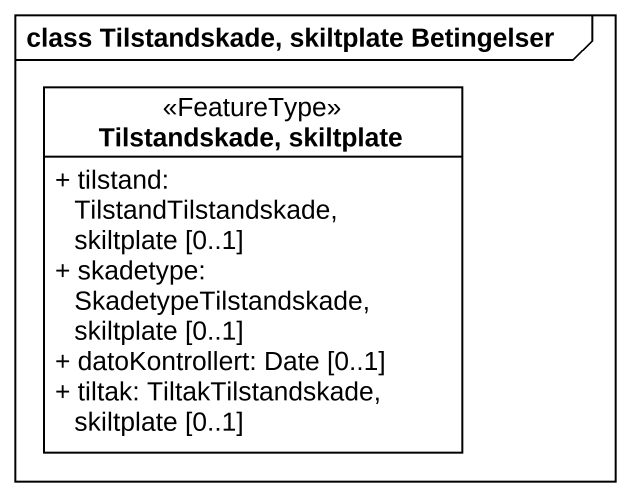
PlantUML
@startuml
mainframe class Tilstandskade, skiltplate Betingelser
hide circle
hide empty members
skinparam classAttributeIconSize 0
class "Tilstandskade, skiltplate" as Tilstandskade_skiltplate <<FeatureType>> {
  + tilstand: TilstandTilstandskade, skiltplate [0..1]
  + skadetype: SkadetypeTilstandskade, skiltplate [0..1]
  + datoKontrollert: Date [0..1]
  + tiltak: TiltakTilstandskade, skiltplate [0..1]
}
@enduml
